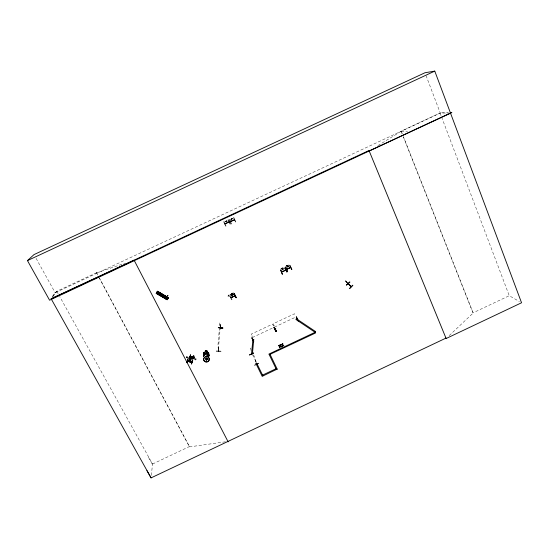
<?xml version="1.0" encoding="UTF-8"?>
<svg xmlns="http://www.w3.org/2000/svg" width="549" height="549" viewBox="0 0 549 549"><rect width="100%" height="100%" fill="white"/><g stroke="black" fill="none" stroke-linecap="round" stroke-linejoin="round"><path stroke-width="0.41" stroke-dasharray="2.75 2.06" d="M225.44 441.801L189.556 446.872L99.451 277.986M190.572 357.303L190.585 354.565L190.661 357.022L193.962 355.718L190.359 357.296M190.352 357.337L190.633 354.585L190.366 354.915M193.852 356.081C187.49 358.476 191.258 356.589 193.962 355.718M190.482 354.544L190.64 356.98M189.858 356.438C189.467 358.6 190.277 353.81 190.187 355.807L190.4 355.299M189.501 359.828L189.789 357.056M189.968 358.428L190.331 358.621M190.215 359.554L189.755 359.389L190.16 359.506M190.537 358.271L190.078 358.106L190.16 359.753M194.964 359.17L191.656 357.667L195.067 359.067M190.503 357.131L190.489 356.534L189.755 359.787M218.406 348.938L220.224 327.636M219.991 324.987L220.183 324.61L220.224 326.628M218.077 347.483L218.262 347.105L218.33 349.638M190.846 357.083L189.968 359.856M191.306 356.795L191.018 357.179L191.32 356.898M151.332 475.365L152.526 464.042L59.704 296.515M189.432 359.89L190.585 355.841L189.48 359.904M190.688 356.98L189.83 359.794M190.4 356.184L189.57 358.778M203.391 354.661L203.411 355.093L203.885 353.81M203.356 355.176L203.555 354.428M203.404 356.171L203.562 355.429M205.182 351.676L204.942 351.662M204.942 351.381L205.305 351.545L204.983 351.408M205.045 354.524L205.511 354.373M206.548 355.278L206.801 355.011M206.671 355.21L206.767 355.368M206.994 354.867L207.193 355.34L206.74 355.34M207.234 355.148L206.946 355.402M208.764 355.21L208.936 353.755L207.714 352.026M207.79 353.055L209.018 354.791L208.846 356.253A2.8 2.642 -9.7 0 0 206.424 352.781A2.8 2.642 -9.7 0 0 203.459 355.958M189.343 358.586L190.441 354.86M167.459 295.808L168.001 295.17L167.829 295.904M189.398 358.586L189.357 358.174M189.638 359.712L190.627 356.617L189.686 359.725M190.16 359.657L190.901 357.255L190.297 359.712M193.715 356.026L193.831 355.656M190.832 359.43L191.601 357.063L194.017 355.711L193.083 359.142M190.627 360.24L191.642 357.083L194.147 356.061M191.505 359.032L192.624 356.905L193.783 356.425L193.77 357.008L194.463 356.72L194.037 358.051L193.378 358.291M192.871 357.873L193.035 358.881L192.624 358.312M194.421 356.699L194.037 358.051M190.572 357.584L190.832 356.932L191.821 357.351C192.033 358.586 189.906 357.742 190.832 356.932M187.223 357.536A3.569 1.276 20.1 0 0 186.825 357.488L186.104 357.179L186.722 356.754A4.166 1.482 20.1 0 1 191.457 358.504L192.438 358.772M186.44 357.468L186.276 356.733M191.347 358.758L190.537 359.197L191.347 358.758A3.569 1.27 20.1 0 0 189.556 357.715M167.98 295.362L167.747 295.856M203.823 352.774L203.288 354.132L203.624 355.56M208.915 356.047A2.862 2.704 -9.8 0 0 203.638 356.411L205.106 354.832L207.296 354.681M208.833 355.1L207.954 356.335A2.786 2.635 -9.7 0 0 208.249 352.63A2.786 2.635 -9.7 0 0 204.331 352.41A2.786 2.635 -9.7 0 0 204.022 356.136L203.562 355.519L205.031 353.851L203.912 354.839M192.946 359.012L193.989 357.996M97.557 274.829L96.624 272.702L97.832 274.967M167.541 295.856L168.083 295.225M52.587 296.686L56.568 291.334M52.718 296.789L56.808 291.279L96.624 272.702M52.629 296.131L55.161 292.727L440.25 113.032L426.189 75.906M282.955 268.056L281.863 269.449L283.119 268.845L282.515 267.83M192.864 357.962L193.783 356.624L192.809 357.756L192.349 357.186L192.575 358.099L191.766 359.053M208.702 353.076L208.297 352.492A2.786 2.635 -9.7 0 0 204.317 352.238L203.789 352.801L205.614 351.641L207.742 352.026M203.844 353.831L204.372 353.288M207.913 355.381C212.71 348.931 198.978 349.843 204.468 355.615M449.199 335.617L473.169 313.026L403.474 136.804M347.462 282.934L345.465 280.848L345.753 281.088M347.311 282.543L345.836 280.944L348.567 284.217M345.98 281.328L345.836 280.944M346.309 281.761L347.249 282.783M346.947 282.461L345.465 280.848M230.354 220.574L232.646 218.529M196.137 358.943C195.547 359.163 195.561 360.645 196.062 359.506C196.46 357.433 193.173 359.746 195.691 359.993M194.847 359.602L195.279 358.593M280.855 269.182L281.266 268.42M230.971 294.305L231.52 293.489M204.345 353.295L204.983 352.897M208.133 358.325L206.795 358.998L205.319 358.916L206.047 359.005M230.505 295.472L231.568 294.813M231.102 295.479L232.138 294.463M231.088 296L233.696 294.326M231.76 295.602L233.099 294.772M377.952 145.588L401.271 131.225L402.211 133.613M228.068 295.52L229.187 294.772M228.789 295.479L227.931 296.227L229.928 296.206M230.525 294.429L233.613 292.994M230.45 219.648L232.399 218.66M225.076 221.755L227.032 220.773L225.769 221.432M152.526 464.042L189.556 446.509M403.316 136.783L472.97 312.882L509.252 295.705L519.381 301.518M252.314 337.546L273.182 327.719M274.521 327.087L295.362 317.274M281.397 268.736L281.218 268.427L282.577 267.843M281.287 268.461L282.536 267.878M282.001 269.683L283.792 268.53L283.449 267.967L282.714 268.18L284.286 267.768M280.573 269.188L284.142 267.583M281.527 268.866L282.776 268.283M286.139 267.816L288.678 266.615L286.777 267.528M281.877 270.067L284.368 268.9L281.232 270.382M191.773 357.372L190.791 356.953M255.457 360.233L256.136 362.656M402.06 133.599L401.113 131.211L440.065 113.032L447.874 113.06M224.809 221.81L227.204 221.268L226.984 220.478L225.673 221.329M231.143 219.326L232.426 218.728M274.006 325.777C274.967 326.099 272.874 325.029 273.217 323.78L294.497 313.754L295.479 315.648M285.418 266.567L289 264.989M289.076 265.016L288.767 265.325M286.729 266.814L287.985 266.231L287.628 265.675L286.372 266.251L289.357 266.217M286.88 267.054L288.664 265.922L287.36 265.236L286.07 265.867L286.31 266.155M227.197 221.247L225.907 221.844L225.653 221.103M231.603 293.839L230.697 294.285L233.352 294.092M233.84 292.83L232.872 293.276L233.6 293.139M232.92 293.441L231.651 294.003L231.802 294.662L233.078 294.099L232.831 292.892L231.554 293.845M233.14 294.381L231.122 294.964M231.005 295.726L233.558 294.538M233.332 294.154L230.676 294.237M96.514 272.887L125.289 263.136M206.863 359.972L208.208 359.348A2.82 2.663 -9.8 0 1 205.408 359.911M204.921 351.875L205.614 351.648M204.969 352.897L206.424 352.616L207.817 353.062M205.745 353.618L205.031 353.892L205.745 353.673M206.788 354.832L207.296 354.929M207.357 358.518L206.781 358.25M231.98 294.834L232.399 294.593L230.752 295.046M230.607 220.046L231.362 219.895M289.021 265.03L288.5 265.078M205.745 353.659L207.227 353.7L208.455 354.517M206.047 359.039L206.795 358.957M206.863 359.979L205.381 359.897M205.552 350.736L206.287 350.681M441.684 112.559L448.499 112.566M231.307 294.099L233.373 294.134M228.048 295.472L228.871 295.499M186.104 357.179L186.55 357.207A4.166 1.489 20.1 0 1 188.005 357.468M186.612 357.015L186.996 357.035A3.569 1.27 20.1 0 1 189.124 357.543M401.113 131.211L407.516 131.787M203.315 353.275L203.473 356.095A2.8 2.649 -9.8 0 1 206.479 353.597L207.227 353.741M189.453 357.934L189.494 357.948A4.166 1.489 20.1 0 1 191.292 358.95L191.615 359.204M207.282 354.681L208.524 355.464M190.462 358.202L190.544 360.714M208.448 354.476L208.86 355.107M208.483 355.443L208.936 356.054M282.344 268.029L281.541 268.406M148.532 457.413L152.485 464.427M56.808 291.279L59.292 295.767M36.076 258.339L55.161 292.727M99.17 277.849L189.556 446.872M251.305 350.351L250.172 348.052L250.742 350.255M253.556 354.963L255.059 358.03L256.273 362.587M252.533 354.62L256.074 361.853M232.357 218.42L230.964 219.01L231.294 219.724L232.584 219.126L232.419 218.584M232.097 218.584L231.273 218.976M273.436 326.024L272.661 324.04L251.346 334.073L252.121 336.853M440.065 113.032L441.279 116.237M441.581 117.04L509.252 295.705M208.86 355.073L209.094 355.786M208.723 354.071L208.949 354.729L208.874 353.851M226.744 220.698L225.913 221.075M220.533 327.06L219.895 322.606L217.96 345.28L218.612 349.974M220.025 324.603L220.375 327.046M218.111 347.098L218.454 349.967M208.785 352.822L208.867 353.68M208.956 354.894L209.025 355.869A2.807 2.649 -9.8 0 0 203.487 356.246M203.35 355.182L203.391 355.889M203.425 355.347L203.453 355.786M209.094 355.738L209.135 356.493M209.011 354.791L209.052 355.498M190.476 358.161L190.455 361.002M190.407 358.545L190.338 361.064M190.105 360.597L190.119 358.126L190.029 360.988M206.719 358.023A2.8 2.642 -9.7 0 1 205.992 358.072L206.726 358.01A2.841 2.683 -9.7 0 1 205.985 357.996M203.411 355.855A2.841 2.683 -9.7 0 1 206.424 352.623A2.841 2.683 -9.7 0 1 208.874 356.164A2.82 2.663 -9.8 0 0 204.015 355.91M205.333 358.799A2.82 2.663 -9.8 0 0 208.092 358.264A2.8 2.649 -9.8 0 1 205.333 358.758M203.459 356.116A2.82 2.663 -9.8 0 1 206.486 353.604A2.8 2.649 -9.8 0 1 209.052 356.404A2.82 2.663 -9.8 0 0 206.486 353.604M207.865 355.306A2.772 2.621 -9.6 0 0 208.009 351.435A2.772 2.621 -9.6 0 0 203.926 351.71A2.786 2.635 -9.6 0 0 204.496 355.58A2.772 2.621 -9.6 0 1 203.926 351.71A2.786 2.635 -9.6 0 1 208.016 351.456A2.786 2.635 -9.6 0 1 207.879 355.347M207.968 356.328A2.827 2.676 -9.7 0 0 208.284 352.54A2.827 2.676 -9.7 0 0 204.297 352.321A2.827 2.676 -9.7 0 0 203.988 356.054A2.827 2.676 -9.7 0 1 204.297 352.321A2.827 2.676 -9.7 0 1 208.277 352.492A2.827 2.676 -9.7 0 1 207.968 356.274M203.679 356.438A2.793 2.642 -9.7 0 1 206.047 352.609A2.793 2.642 -9.7 0 1 208.826 356.088M206.705 357.845A2.793 2.642 -9.7 0 1 205.978 357.893M204.015 355.965A2.786 2.635 -9.7 0 1 204.317 352.238M208.236 352.458A2.786 2.635 -9.7 0 1 207.934 356.184M208.092 358.38A2.807 2.649 -9.8 0 1 205.347 358.916M208.195 359.286A2.862 2.704 -9.8 0 1 205.381 359.835M208.16 359.19A2.82 2.663 -9.8 0 1 205.395 359.732M203.672 356.363A2.82 2.663 -9.8 0 1 208.867 356.006M189.384 358.161A3.569 1.276 20.1 0 1 191.176 359.204M190.187 355.965L189.782 358.106L190.187 355.965M192.411 357.571L192.006 358.826L193.166 358.339L193.564 357.09L192.411 357.571M194.01 357.104L193.749 357.9L194.01 357.104M252.3 336.002L251.998 336.304L252.3 336.002M287.182 265.428L286.379 265.805L287.182 265.428M232.591 293.125L231.808 293.605L232.591 293.125M206.184 360.947A2.834 2.676 -9.9 0 0 206.918 360.892A2.834 2.676 -9.9 0 1 206.184 360.94"/><path stroke-width="0.82" d="M216.327 351.147L220.856 351.333M189.728 361.88L190.009 362.361M190.215 362.011L190.084 362.285M224.87 223.834L229.194 221.954M252.869 339.735L253.302 339.426M274.356 329.613L274.809 329.4M230.861 297.585L234.965 295.712M234.608 295.925L231.273 297.366M285.768 270.307L285.329 270.142M296.741 319.065L297.194 318.852M218.317 327.746L222.88 328.034L218.337 327.554M220.513 327.945L220.472 328.432L220.499 327.822M218.509 351.072L218.488 350.722M220.636 328.398L220.65 327.877L220.458 328.371M253.782 339.591L252.904 339.536L251.531 353.906L252.403 353.954L253.748 339.481M279.709 346.11L280.141 344.841L279.709 346.11L278.467 345.63L278.81 345.561M279.791 347.586L279.434 347.661L279.901 346.446L280.848 347.085C282.241 346.803 277.808 345.342 281.157 346.941M281.445 344.312L281.109 344.388L282.351 344.868L282.454 343.749C283.476 343.427 282.008 346.584 282.776 343.599L282.454 343.749M282.104 346.494C282.948 342.864 281.321 347.27 282.433 346.337L282.536 345.204L283.764 345.623L283.49 345.843M279.468 347.737L279.619 346.316L278.467 345.63M279.99 346.247L280.141 344.841M162.559 294.319L161.324 296.199M161.454 293.66L160.219 295.54M348.258 283.531L350.886 286.722M351.051 286.571L350.996 286.811M160.48 293.036L159.237 294.957M159.375 292.37L158.133 294.291M158.634 291.931L157.391 293.852M157.529 291.272L168.481 297.716L167.143 299.733L167.479 299.239L156.506 292.871M224.912 223.814L229.153 221.974M234.629 219.909L230.306 221.624L234.478 219.655M253.343 339.694L252.938 339.865L253.185 339.392M285.796 270.286L281.555 271.94M290.551 267.356C284.807 270.334 285.549 270.046 290.263 267.493M274.823 329.572L274.397 329.592L274.795 329.592M190.414 360.988C190.345 360.995 190.132 360.123 190.029 360.988M218.529 350.866L218.66 351.127M218.715 351.243L218.55 350.681M256.589 363.932L256.555 364.323L256.589 363.912M167.479 299.239L156.513 292.85L156.252 293.262L167.129 299.754M157.364 291.574L157.172 291.876L168.056 298.368L168.468 297.736M157.604 291.217L156.163 293.42L167.239 299.61M168.063 298.354L157.179 291.869M168.138 298.224L157.337 291.629M168.378 297.846L157.522 291.306L157.275 291.704M156.431 293.001L167.205 299.658M166.045 299.061L167.287 297.146M269.257 354.688L315.442 333.037L315.099 332.289L295.925 319.47L296.378 318.66M276.401 369.477L268.935 354.064L315.099 332.289L315.545 331.479M450.413 113.067L49.588 300.214L27.45 260.597L34.004 254.599L424.995 72.749L434.774 71.109L521.55 302.767L446.076 338.541L445.905 338.129M346.501 285.123L349.891 282.104M346.385 284.993L349.734 281.932M352.753 285.226L349.624 288.506L352.822 285.302M297.181 319.044L296.824 319.216M281.678 271.947L285.782 270.108M290.318 267.583L290.716 267.452L286.592 269.36M276.188 331.129L275.756 331.418C270.3 318.996 280.237 339.296 274.349 327.3M276.01 331.287L274.198 327.369M253.611 341.849L251.95 337.779L253.624 341.835M253.789 341.691L251.929 337.855M235.068 295.938L230.93 297.73M282.337 274.239L280.69 270.019L282.351 274.226M287.456 271.432L285.439 267.507L287.498 271.481M231.829 299.685L229.743 295.719M225.831 226.051L223.868 221.769M231.328 223.848L229.338 219.621M255.944 363.562L262.182 376.339L277.19 369.1M151.064 477.891L445.96 338.109L446.131 338.513L369.01 150.501L51.187 298.855L151.064 477.891L146.954 470.651M282.076 346.419L282.433 346.337M255.978 363.685L256.733 363.191M254.612 365.236L258.682 363.321M249.527 354.88L253.645 352.993L249.582 354.99M27.45 260.597L434.774 71.109M51.098 298.697L134.086 260.157L228.144 441.849M369.202 150.975L451.902 112.572L450.201 112.572M291.684 269.525L289.803 265.428L291.89 269.442M275.708 328.981L275.337 329.153L275.749 328.961M298.128 320.877L296.295 316.89L298.114 320.801M284.917 268.118L286.969 272.098L284.945 268.111M281.98 271.837L281.623 272.078M228.192 219.82L230.182 224.013M233.689 217.651L235.645 221.865M236.269 297.709L234.169 293.688L236.262 297.702M234.231 293.722L236.022 297.75M296.364 316.931L298.176 320.842M275.962 331.315L273.944 327.478M275.42 329.297L275.715 328.872M218.33 327.561L222.873 328.055M187.593 361.187L191.985 362.34M187.875 360.261L192.274 361.414M187.806 360.494L192.205 361.647M187.662 360.961L192.061 362.114M282.598 344.923L283.799 345.698M281.109 344.388L282.289 345.149M157.275 291.684L168.159 298.182M281.417 344.237L282.351 344.868M296.433 318.763L315.606 331.589M351.072 286.557L348.183 283.476M256.767 363.314L262.93 375.839M277.231 369.23L270.046 354.318M276.044 368.736L262.573 375.104M252.876 339.426L252.835 339.605M251.504 353.789L251.655 354.283M188.129 358.572L186.845 362.752L188.129 358.579M192.774 359.794L191.491 363.96L192.774 359.794M168.317 297.963L157.412 291.505L168.317 297.963M204.866 361.523A2.834 2.676 -9.9 0 0 209.293 359.444A2.834 2.676 -9.9 0 0 205.251 356.884A2.834 2.676 -9.9 0 0 204.866 361.523A2.834 2.67 -9.9 0 0 209.286 359.444A2.834 2.67 -9.9 0 0 205.257 356.891A2.834 2.67 -9.9 0 0 204.873 361.523"/></g></svg>
